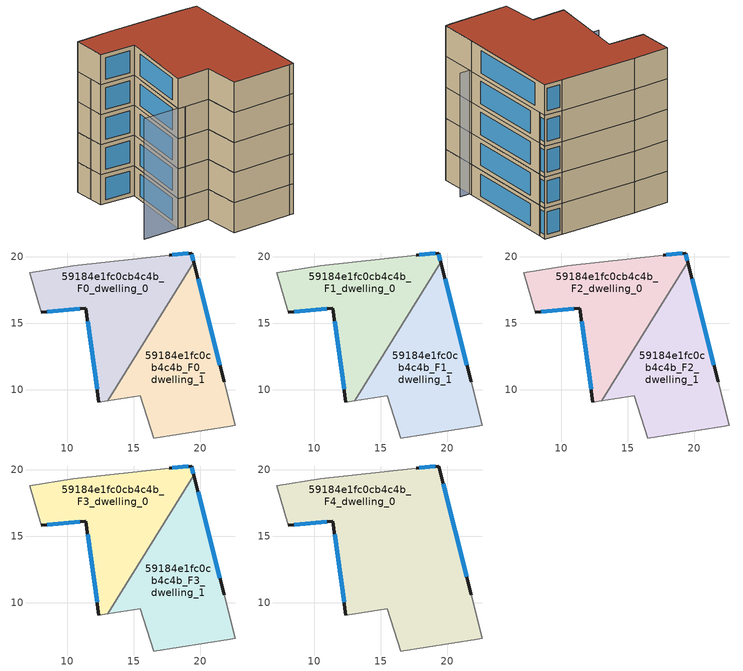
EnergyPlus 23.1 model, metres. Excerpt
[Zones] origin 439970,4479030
59184e1fc0cb4c4b_F0_dwelling_0
 floor ground (EU_floor_Construction): 19.33,20.28 19.51,19.6 13.06,9.18 12.38,9.08 11.4,16.14 8.04,15.83 7.19,18.79 10.46,19.33 17.64,20.12 z0
 wall outside (EU_wall_Construction): 8.04,15.83 11.4,16.14 12.38,9.08 / 19.51,19.6 19.33,20.28 17.64,20.12 z0:3
 wall adiabatic (EU_wall_Construction): 17.64,20.12 10.46,19.33 7.19,18.79 8.04,15.83 / 12.38,9.08 13.06,9.18 z0:3
 wall to 59184e1fc0cb4c4b_F0_dwelling_1 (EU_wall_Construction): 13.06,9.18 19.5,19.6 z0:3
 window (EU_Window_Construction): 11.53,15.16 12.24,10.06 / 8.51,15.87 10.93,16.1 / 19.1,20.26 17.88,20.15 / 19.48,19.69 19.36,20.18 z0.42:2.58
59184e1fc0cb4c4b_F0_dwelling_1
 floor ground (EU_floor_Construction): 19.51,19.6 21.78,10.62 22.62,7.34 22.25,7.28 16.5,6.39 15.48,9.55 13.06,9.18 z0
 wall outside (EU_wall_Construction): 21.78,10.62 19.51,19.6 z0:3
 wall adiabatic (EU_wall_Construction): 13.06,9.18 15.48,9.55 16.5,6.39 22.25,7.28 22.62,7.34 21.78,10.62 z0:3
 window (EU_Window_Construction): 21.47,11.87 19.82,18.35 z0.42:2.58
59184e1fc0cb4c4b_F1_dwelling_0
 floor to 59184e1fc0cb4c4b_F0_dwelling_0 (EU_floor_Construction): 19.33,20.28 19.5,19.6 13.06,9.18 12.38,9.08 11.4,16.14 8.04,15.83 7.19,18.79 10.46,19.33 17.64,20.12 z3
 wall outside (EU_wall_Construction): 8.04,15.83 11.4,16.14 12.38,9.08 / 19.51,19.6 19.33,20.28 17.64,20.12 z3:6
 wall adiabatic (EU_wall_Construction): 17.64,20.12 10.46,19.33 7.19,18.79 8.04,15.83 / 12.38,9.08 13.06,9.18 z3:6
 wall to 59184e1fc0cb4c4b_F1_dwelling_1 (EU_wall_Construction): 13.06,9.18 19.5,19.6 z3:6
 window (EU_Window_Construction): 11.53,15.16 12.24,10.06 / 8.51,15.87 10.93,16.1 / 19.1,20.26 17.88,20.15 / 19.48,19.69 19.36,20.18 z3.42:5.58
59184e1fc0cb4c4b_F1_dwelling_1
 floor to 59184e1fc0cb4c4b_F0_dwelling_1 (EU_floor_Construction): 19.5,19.6 21.78,10.62 22.62,7.34 22.25,7.28 16.5,6.39 15.48,9.55 13.06,9.18 z3
 wall outside (EU_wall_Construction): 21.78,10.62 19.51,19.6 z3:6
 wall adiabatic (EU_wall_Construction): 13.06,9.18 15.48,9.55 16.5,6.39 22.25,7.28 22.62,7.34 21.78,10.62 z3:6
 window (EU_Window_Construction): 21.47,11.87 19.82,18.35 z3.42:5.58
59184e1fc0cb4c4b_F2_dwelling_0
 floor to 59184e1fc0cb4c4b_F1_dwelling_0 (EU_floor_Construction): 19.33,20.28 19.5,19.6 13.06,9.18 12.38,9.08 11.4,16.14 8.04,15.83 7.19,18.79 10.46,19.33 17.64,20.12 z6
 wall outside (EU_wall_Construction): 8.04,15.83 11.4,16.14 12.38,9.08 / 19.51,19.6 19.33,20.28 17.64,20.12 z6:9
 wall adiabatic (EU_wall_Construction): 17.64,20.12 10.46,19.33 7.19,18.79 8.04,15.83 / 12.38,9.08 13.06,9.18 z6:9
 wall to 59184e1fc0cb4c4b_F2_dwelling_1 (EU_wall_Construction): 13.06,9.18 19.5,19.6 z6:9
 window (EU_Window_Construction): 11.53,15.16 12.24,10.06 / 8.51,15.87 10.93,16.1 / 19.1,20.26 17.88,20.15 / 19.48,19.69 19.36,20.18 z6.42:8.58
59184e1fc0cb4c4b_F2_dwelling_1
 floor to 59184e1fc0cb4c4b_F1_dwelling_1 (EU_floor_Construction): 19.5,19.6 21.78,10.62 22.62,7.34 22.25,7.28 16.5,6.39 15.48,9.55 13.06,9.18 z6
 wall outside (EU_wall_Construction): 21.78,10.62 19.51,19.6 z6:9
 wall adiabatic (EU_wall_Construction): 13.06,9.18 15.48,9.55 16.5,6.39 22.25,7.28 22.62,7.34 21.78,10.62 z6:9
 window (EU_Window_Construction): 21.47,11.87 19.82,18.35 z6.42:8.58
59184e1fc0cb4c4b_F3_dwelling_0
 floor to 59184e1fc0cb4c4b_F2_dwelling_0 (EU_floor_Construction): 19.33,20.28 19.5,19.6 13.06,9.18 12.38,9.08 11.4,16.14 8.04,15.83 7.19,18.79 10.46,19.33 17.64,20.12 z9
 wall outside (EU_wall_Construction): 8.04,15.83 11.4,16.14 12.38,9.08 / 19.51,19.6 19.33,20.28 17.64,20.12 z9:12
 wall adiabatic (EU_wall_Construction): 17.64,20.12 10.46,19.33 7.19,18.79 8.04,15.83 / 12.38,9.08 13.06,9.18 z9:12
 wall to 59184e1fc0cb4c4b_F3_dwelling_1 (EU_wall_Construction): 13.06,9.18 19.5,19.6 z9:12
 window (EU_Window_Construction): 11.53,15.16 12.24,10.06 / 8.51,15.87 10.93,16.1 / 19.1,20.26 17.88,20.15 / 19.48,19.69 19.36,20.18 z9.42:11.58
59184e1fc0cb4c4b_F3_dwelling_1
 floor to 59184e1fc0cb4c4b_F2_dwelling_1 (EU_floor_Construction): 19.5,19.6 21.78,10.62 22.62,7.34 22.25,7.28 16.5,6.39 15.48,9.55 13.06,9.18 z9
 wall outside (EU_wall_Construction): 21.78,10.62 19.51,19.6 z9:12
 wall adiabatic (EU_wall_Construction): 13.06,9.18 15.48,9.55 16.5,6.39 22.25,7.28 22.62,7.34 21.78,10.62 z9:12
 window (EU_Window_Construction): 21.47,11.87 19.82,18.35 z9.42:11.58
59184e1fc0cb4c4b_F4_dwelling_0
 floor to 59184e1fc0cb4c4b_F3_dwelling_0 (EU_floor_Construction): 19.33,20.28 19.5,19.6 13.06,9.18 12.38,9.08 11.4,16.14 8.04,15.83 7.19,18.79 10.46,19.33 17.64,20.12 z12
 floor to 59184e1fc0cb4c4b_F3_dwelling_1 (EU_floor_Construction): 19.5,19.6 21.78,10.62 22.62,7.34 22.25,7.28 16.5,6.39 15.48,9.55 13.06,9.18 z12
 wall outside (EU_wall_Construction): 8.04,15.83 11.4,16.14 12.38,9.08 / 21.78,10.62 19.33,20.28 17.64,20.12 z12:15
 wall adiabatic (EU_wall_Construction): 12.38,9.08 15.48,9.55 16.5,6.39 22.25,7.28 22.62,7.34 21.78,10.62 / 17.64,20.12 10.46,19.33 7.19,18.79 8.04,15.83 z12:15
 window (EU_Window_Construction): 11.53,15.16 12.24,10.06 / 8.51,15.87 10.93,16.1 / 19.1,20.26 17.88,20.15 / 21.44,11.96 19.67,18.94 z12.42:14.58
 roof outside (EU_roof_Construction): 22.62,7.34 21.78,10.62 19.33,20.28 17.64,20.12 10.46,19.33 7.19,18.79 8.04,15.83 11.4,16.14 12.38,9.08 15.48,9.55 16.5,6.39 22.25,7.28 z15
shading: 8.89,8.67 22.72,10.52 / 17.64,20.12 7.69,17.12 z0:12
[Building]
EU S2 Campaign: North Axis=0; Terrain=City; Solar Distribution=FullExterior
[Site:Location]
Madrid: Latitude=40.5; Longitude=-3.5; Time Zone=1; Elevation=609
[SizingPeriod:WeatherFileDays]
AnnualSizingPeriod: Begin Month=1; Begin Day of Month=1; End Month=12; End Day of Month=31; Day of Week for Start Day=Monday; Use Weather File Daylight Saving Period=No; Use Weather File Rain and Snow Indicators=No
[MATERIAL]
EU_InternalMass_Material: Roughness=MediumRough; Thickness=0.1; Conductivity=1; Density=1800; Specific Heat=900; Thermal Absorptance=0.9; Solar Absorptance=0.7; Visible Absorptance=0.7
[MATERIAL:NOMASS] Roughness=MediumRough; Thermal Absorptance=0.9; Solar Absorptance=0.7; Visible Absorptance=0.7
Name | Thermal Resistance
EU_wall_NoMass | 1.60022
EU_roof_NoMass | 1.57597
EU_floor_NoMass | 0.470652
[WINDOWMATERIAL:SIMPLEGLAZINGSYSTEM]
EU_Window_SimpleGlazing: UFactor=3.28802; Solar Heat Gain Coefficient=0.85; Visible Transmittance=0.85
[CONSTRUCTION]
EU_wall_Construction: EU_wall_NoMass
EU_roof_Construction: EU_roof_NoMass
EU_floor_Construction: EU_floor_NoMass
EU_InternalMass_Construction: EU_InternalMass_Material
EU_Window_Construction: EU_Window_SimpleGlazing
[ZONE] Type=1; Multiplier=1; Ceiling Height=autocalculate; Floor Area=autocalculate; Part of Total Floor Area=Yes
Name | Volume
59184e1fc0cb4c4b_F0_dwelling_0; 59184e1fc0cb4c4b_F1_dwelling_0; 59184e1fc0cb4c4b_F2_dwelling_0; 59184e1fc0cb4c4b_F3_dwelling_0 | 185.62
59184e1fc0cb4c4b_F4_dwelling_0 | 371.235
59184e1fc0cb4c4b_F0_dwelling_1 | 185.616
59184e1fc0cb4c4b_F1_dwelling_1; 59184e1fc0cb4c4b_F2_dwelling_1; 59184e1fc0cb4c4b_F3_dwelling_1 | 185.615
[INTERNALMASS] Construction=EU_InternalMass_Construction
Name | Zone or ZoneList | Surface Area
59184e1fc0cb4c4b_F0_dwelling_0_EU_InternalMass | 59184e1fc0cb4c4b_F0_dwelling_0 | 61.8733
59184e1fc0cb4c4b_F0_dwelling_1_EU_InternalMass | 59184e1fc0cb4c4b_F0_dwelling_1 | 61.8719
59184e1fc0cb4c4b_F1_dwelling_0_EU_InternalMass | 59184e1fc0cb4c4b_F1_dwelling_0 | 61.8733
59184e1fc0cb4c4b_F1_dwelling_1_EU_InternalMass | 59184e1fc0cb4c4b_F1_dwelling_1 | 61.8719
59184e1fc0cb4c4b_F2_dwelling_0_EU_InternalMass | 59184e1fc0cb4c4b_F2_dwelling_0 | 61.8733
59184e1fc0cb4c4b_F2_dwelling_1_EU_InternalMass | 59184e1fc0cb4c4b_F2_dwelling_1 | 61.8719
59184e1fc0cb4c4b_F3_dwelling_0_EU_InternalMass | 59184e1fc0cb4c4b_F3_dwelling_0 | 61.8733
59184e1fc0cb4c4b_F3_dwelling_1_EU_InternalMass | 59184e1fc0cb4c4b_F3_dwelling_1 | 61.8719
59184e1fc0cb4c4b_F4_dwelling_0_EU_InternalMass | 59184e1fc0cb4c4b_F4_dwelling_0 | 123.747
[OTHEREQUIPMENT] Fuel Type=Electricity; Design Level Calculation Method=Watts/Area; Power per Zone Floor Area=1; Fraction Latent=0; Fraction Radiant=0; Fraction Lost=0; Carbon Dioxide Generation Rate=0; EndUse Subcategory=EU_Step8_InternalGains
Name | Zone or ZoneList or Space or SpaceList | Schedule
EU_Step8_InternalGain_59184e1fc0cb4c4b_F0_dwelling_0_f000 | 59184e1fc0cb4c4b_F0_dwelling_0 | EU_Step8_GainSchedule_59184e1fc0cb4c4b_F0_dwelling_0_f000
EU_Step8_InternalGain_59184e1fc0cb4c4b_F0_dwelling_1_f000 | 59184e1fc0cb4c4b_F0_dwelling_1 | EU_Step8_GainSchedule_59184e1fc0cb4c4b_F0_dwelling_1_f000
EU_Step8_InternalGain_59184e1fc0cb4c4b_F1_dwelling_0_f000 | 59184e1fc0cb4c4b_F1_dwelling_0 | EU_Step8_GainSchedule_59184e1fc0cb4c4b_F1_dwelling_0_f000
EU_Step8_InternalGain_59184e1fc0cb4c4b_F1_dwelling_1_f000 | 59184e1fc0cb4c4b_F1_dwelling_1 | EU_Step8_GainSchedule_59184e1fc0cb4c4b_F1_dwelling_1_f000
EU_Step8_InternalGain_59184e1fc0cb4c4b_F2_dwelling_0_f000 | 59184e1fc0cb4c4b_F2_dwelling_0 | EU_Step8_GainSchedule_59184e1fc0cb4c4b_F2_dwelling_0_f000
EU_Step8_InternalGain_59184e1fc0cb4c4b_F2_dwelling_1_f000 | 59184e1fc0cb4c4b_F2_dwelling_1 | EU_Step8_GainSchedule_59184e1fc0cb4c4b_F2_dwelling_1_f000
EU_Step8_InternalGain_59184e1fc0cb4c4b_F3_dwelling_0_f000 | 59184e1fc0cb4c4b_F3_dwelling_0 | EU_Step8_GainSchedule_59184e1fc0cb4c4b_F3_dwelling_0_f000
EU_Step8_InternalGain_59184e1fc0cb4c4b_F3_dwelling_1_f000 | 59184e1fc0cb4c4b_F3_dwelling_1 | EU_Step8_GainSchedule_59184e1fc0cb4c4b_F3_dwelling_1_f000
EU_Step8_InternalGain_59184e1fc0cb4c4b_F4_dwelling_0_f000 | 59184e1fc0cb4c4b_F4_dwelling_0 | EU_Step8_GainSchedule_59184e1fc0cb4c4b_F4_dwelling_0_f000
[ZONEVENTILATION:DESIGNFLOWRATE] Schedule=EU_AlwaysOn; Design Flow Rate Calculation Method=AirChanges/Hour; Air Changes per Hour=0.480704; Ventilation Type=Natural; Fan Pressure Rise=0; Fan Total Efficiency=1; Constant Term Coefficient=1; Temperature Term Coefficient=0; Velocity Term Coefficient=0; Velocity Squared Term Coefficient=0; Minimum Indoor Temperature=-100; Maximum Indoor Temperature=100; Delta Temperature=-100; Minimum Outdoor Temperature=-100; Maximum Outdoor Temperature=100; Maximum Wind Speed=40
Name | Zone or ZoneList or Space or SpaceList
EU_ConstantAir_59184e1fc0cb4c4b_F0_dwelling_0 | 59184e1fc0cb4c4b_F0_dwelling_0
EU_ConstantAir_59184e1fc0cb4c4b_F0_dwelling_1 | 59184e1fc0cb4c4b_F0_dwelling_1
EU_ConstantAir_59184e1fc0cb4c4b_F1_dwelling_0 | 59184e1fc0cb4c4b_F1_dwelling_0
EU_ConstantAir_59184e1fc0cb4c4b_F1_dwelling_1 | 59184e1fc0cb4c4b_F1_dwelling_1
EU_ConstantAir_59184e1fc0cb4c4b_F2_dwelling_0 | 59184e1fc0cb4c4b_F2_dwelling_0
EU_ConstantAir_59184e1fc0cb4c4b_F2_dwelling_1 | 59184e1fc0cb4c4b_F2_dwelling_1
EU_ConstantAir_59184e1fc0cb4c4b_F3_dwelling_0 | 59184e1fc0cb4c4b_F3_dwelling_0
EU_ConstantAir_59184e1fc0cb4c4b_F3_dwelling_1 | 59184e1fc0cb4c4b_F3_dwelling_1
EU_ConstantAir_59184e1fc0cb4c4b_F4_dwelling_0 | 59184e1fc0cb4c4b_F4_dwelling_0
[HVACTEMPLATE:THERMOSTAT] Constant Heating Setpoint=20; Constant Cooling Setpoint=50
EU_HeatOnly_59184e1fc0cb4c4b_F0_dwelling_0; EU_HeatOnly_59184e1fc0cb4c4b_F0_dwelling_1; EU_HeatOnly_59184e1fc0cb4c4b_F1_dwelling_0; EU_HeatOnly_59184e1fc0cb4c4b_F1_dwelling_1; EU_HeatOnly_59184e1fc0cb4c4b_F2_dwelling_0; EU_HeatOnly_59184e1fc0cb4c4b_F2_dwelling_1; EU_HeatOnly_59184e1fc0cb4c4b_F3_dwelling_0; EU_HeatOnly_59184e1fc0cb4c4b_F3_dwelling_1; EU_HeatOnly_59184e1fc0cb4c4b_F4_dwelling_0
[HVACTEMPLATE:ZONE:IDEALLOADSAIRSYSTEM] System Availability Schedule=EU_AlwaysOn; Maximum Heating Supply Air Temperature=50; Minimum Cooling Supply Air Temperature=13; Maximum Heating Supply Air Humidity Ratio=0.0156; Minimum Cooling Supply Air Humidity Ratio=0.0077; Heating Limit=NoLimit; Cooling Limit=NoLimit; Heating Availability Schedule=EU_AlwaysOn; Cooling Availability Schedule=EU_CoolingOff; Dehumidification Control Type=ConstantSensibleHeatRatio; Cooling Sensible Heat Ratio=0.7; Dehumidification Setpoint=60; Humidification Control Type=None; Humidification Setpoint=30; Outdoor Air Method=None; Outdoor Air Flow Rate per Person=0.00944; Outdoor Air Flow Rate per Zone Floor Area=0; Outdoor Air Flow Rate per Zone=0; Demand Controlled Ventilation Type=None; Outdoor Air Economizer Type=NoEconomizer; Heat Recovery Type=None; Sensible Heat Recovery Effectiveness=0.7; Latent Heat Recovery Effectiveness=0.65
Name | Template Thermostat
59184e1fc0cb4c4b_F0_dwelling_0 | EU_HeatOnly_59184e1fc0cb4c4b_F0_dwelling_0
59184e1fc0cb4c4b_F0_dwelling_1 | EU_HeatOnly_59184e1fc0cb4c4b_F0_dwelling_1
59184e1fc0cb4c4b_F1_dwelling_0 | EU_HeatOnly_59184e1fc0cb4c4b_F1_dwelling_0
59184e1fc0cb4c4b_F1_dwelling_1 | EU_HeatOnly_59184e1fc0cb4c4b_F1_dwelling_1
59184e1fc0cb4c4b_F2_dwelling_0 | EU_HeatOnly_59184e1fc0cb4c4b_F2_dwelling_0
59184e1fc0cb4c4b_F2_dwelling_1 | EU_HeatOnly_59184e1fc0cb4c4b_F2_dwelling_1
59184e1fc0cb4c4b_F3_dwelling_0 | EU_HeatOnly_59184e1fc0cb4c4b_F3_dwelling_0
59184e1fc0cb4c4b_F3_dwelling_1 | EU_HeatOnly_59184e1fc0cb4c4b_F3_dwelling_1
59184e1fc0cb4c4b_F4_dwelling_0 | EU_HeatOnly_59184e1fc0cb4c4b_F4_dwelling_0
[SIZING:ZONE] Zone Cooling Design Supply Air Temperature Input Method=SupplyAirTemperature; Zone Cooling Design Supply Air Temperature=13; Zone Heating Design Supply Air Temperature Input Method=SupplyAirTemperature; Zone Heating Design Supply Air Temperature=50; Zone Cooling Design Supply Air Humidity Ratio=0.008; Zone Heating Design Supply Air Humidity Ratio=0.008; Cooling Design Air Flow Method=DesignDay; Cooling Design Air Flow Rate=0; Cooling Minimum Air Flow per Zone Floor Area=0.000762; Cooling Minimum Air Flow=0; Cooling Minimum Air Flow Fraction=0.2; Heating Design Air Flow Method=DesignDay; Heating Design Air Flow Rate=0; Heating Maximum Air Flow per Zone Floor Area=0.002032; Heating Maximum Air Flow=0.141576; Heating Maximum Air Flow Fraction=0.3; Account for Dedicated Outdoor Air System=No; Dedicated Outdoor Air System Control Strategy=NeutralSupplyAir; Dedicated Outdoor Air Low Setpoint Temperature for Design=autosize; Dedicated Outdoor Air High Setpoint Temperature for Design=autosize; Zone Load Sizing Method=Sensible Load Only No Latent Load; Zone Latent Cooling Design Supply Air Humidity Ratio Input Method=HumidityRatioDifference; Zone Cooling Design Supply Air Humidity Ratio Difference=0.005; Zone Latent Heating Design Supply Air Humidity Ratio Input Method=HumidityRatioDifference; Zone Humidification Design Supply Air Humidity Ratio Difference=0.005
59184e1fc0cb4c4b_F0_dwelling_0; 59184e1fc0cb4c4b_F0_dwelling_1; 59184e1fc0cb4c4b_F1_dwelling_0; 59184e1fc0cb4c4b_F1_dwelling_1; 59184e1fc0cb4c4b_F2_dwelling_0; 59184e1fc0cb4c4b_F2_dwelling_1; 59184e1fc0cb4c4b_F3_dwelling_0; 59184e1fc0cb4c4b_F3_dwelling_1; 59184e1fc0cb4c4b_F4_dwelling_0
[SCHEDULE:CONSTANT]
Name | Hourly Value
EU_AlwaysOn | 1
EU_CoolingOff | 0
[SCHEDULE:FILE] Column Number=1; Rows to Skip at Top=0; Number of Hours of Data=8760; Column Separator=Comma; Interpolate to Timestep=No; Minutes per Item=60; Adjust Schedule for Daylight Savings=Yes
Name | File
EU_Step8_GainSchedule_59184e1fc0cb4c4b_F0_dwelling_0_f000 | ../../schedules/59184e1fc0cb4c4b/59184e1fc0cb4c4b_F0_dwelling_0_f000_gain.csv
EU_Step8_GainSchedule_59184e1fc0cb4c4b_F0_dwelling_1_f000 | ../../schedules/59184e1fc0cb4c4b/59184e1fc0cb4c4b_F0_dwelling_1_f000_gain.csv
EU_Step8_GainSchedule_59184e1fc0cb4c4b_F1_dwelling_0_f000 | ../../schedules/59184e1fc0cb4c4b/59184e1fc0cb4c4b_F1_dwelling_0_f000_gain.csv
EU_Step8_GainSchedule_59184e1fc0cb4c4b_F1_dwelling_1_f000 | ../../schedules/59184e1fc0cb4c4b/59184e1fc0cb4c4b_F1_dwelling_1_f000_gain.csv
EU_Step8_GainSchedule_59184e1fc0cb4c4b_F2_dwelling_0_f000 | ../../schedules/59184e1fc0cb4c4b/59184e1fc0cb4c4b_F2_dwelling_0_f000_gain.csv
EU_Step8_GainSchedule_59184e1fc0cb4c4b_F2_dwelling_1_f000 | ../../schedules/59184e1fc0cb4c4b/59184e1fc0cb4c4b_F2_dwelling_1_f000_gain.csv
EU_Step8_GainSchedule_59184e1fc0cb4c4b_F3_dwelling_0_f000 | ../../schedules/59184e1fc0cb4c4b/59184e1fc0cb4c4b_F3_dwelling_0_f000_gain.csv
EU_Step8_GainSchedule_59184e1fc0cb4c4b_F3_dwelling_1_f000 | ../../schedules/59184e1fc0cb4c4b/59184e1fc0cb4c4b_F3_dwelling_1_f000_gain.csv
EU_Step8_GainSchedule_59184e1fc0cb4c4b_F4_dwelling_0_f000 | ../../schedules/59184e1fc0cb4c4b/59184e1fc0cb4c4b_F4_dwelling_0_f000_gain.csv
